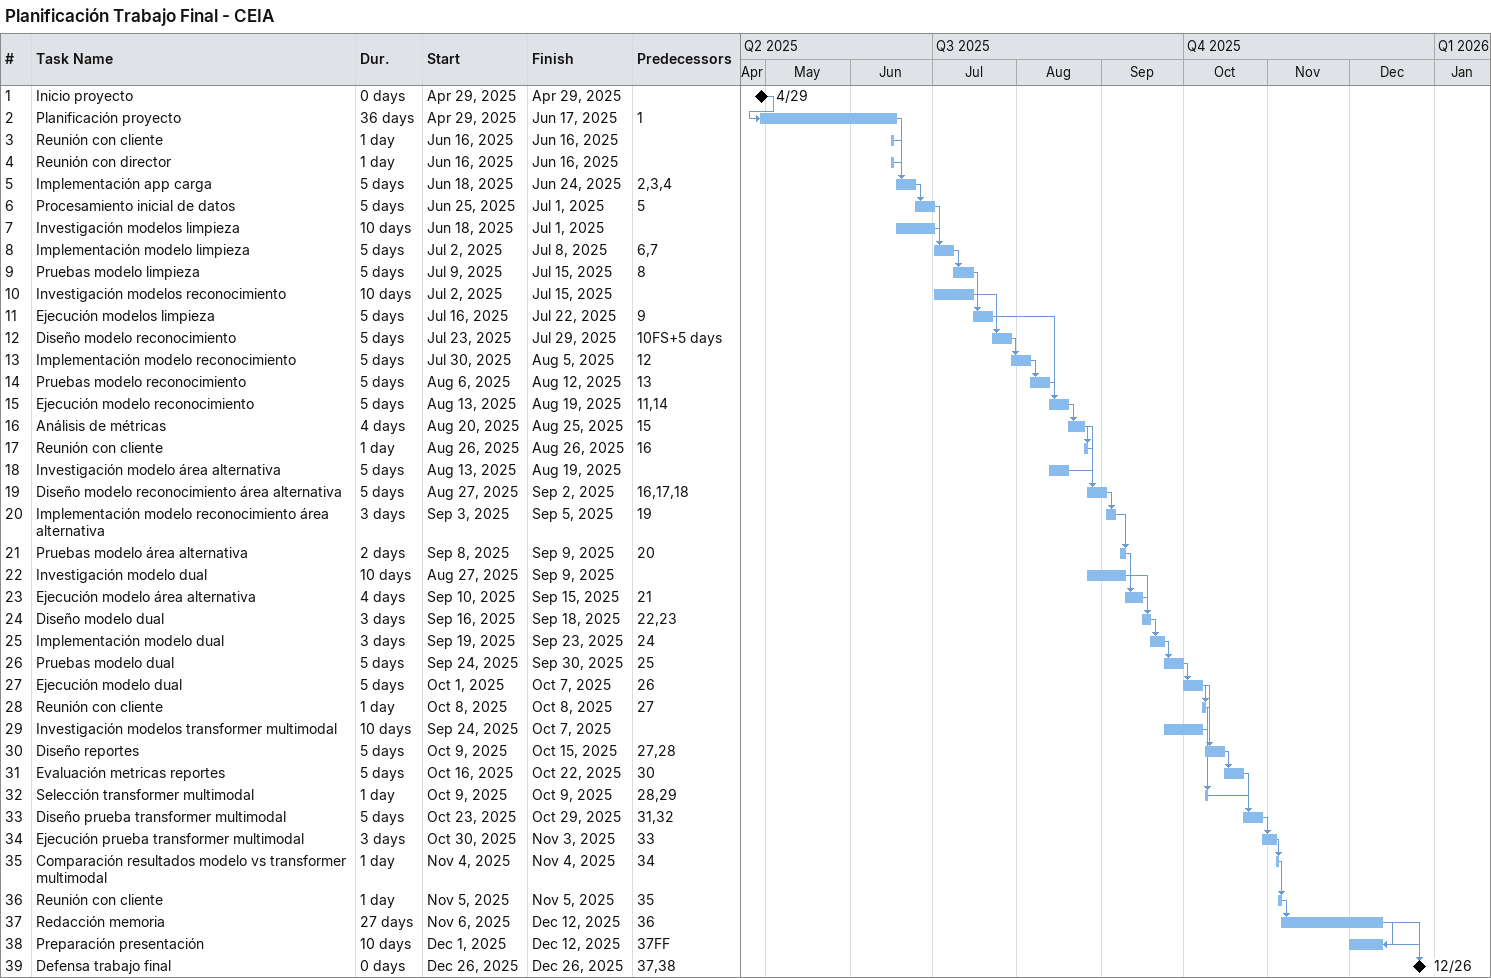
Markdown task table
Planificación Trabajo Final - CEIA

| ID | Task | Duration | Start | Finish | Predecessors |
|---|---|---|---|---|---|
| 1 | Inicio proyecto | 0d | 2025-04-29 | 2025-04-29 |  |
| 2 | Planificación proyecto | 36d | 2025-04-29 | 2025-06-17 | 1 |
| 3 | Reunión con cliente | 1d | 2025-06-16 | 2025-06-16 |  |
| 4 | Reunión con director | 1d | 2025-06-16 | 2025-06-16 |  |
| 5 | Implementación app carga | 5d | 2025-06-18 | 2025-06-24 | 2, 3, 4 |
| 6 | Procesamiento inicial de datos | 5d | 2025-06-25 | 2025-07-01 | 5 |
| 7 | Investigación modelos limpieza | 10d | 2025-06-18 | 2025-07-01 |  |
| 8 | Implementación modelo limpieza | 5d | 2025-07-02 | 2025-07-08 | 6, 7 |
| 9 | Pruebas modelo limpieza | 5d | 2025-07-09 | 2025-07-15 | 8 |
| 10 | Investigación modelos reconocimiento | 10d | 2025-07-02 | 2025-07-15 |  |
| 11 | Ejecución modelos limpieza | 5d | 2025-07-16 | 2025-07-22 | 9 |
| 12 | Diseño modelo reconocimiento | 5d | 2025-07-23 | 2025-07-29 | 10FS+5d |
| 13 | Implementación modelo reconocimiento | 5d | 2025-07-30 | 2025-08-05 | 12 |
| 14 | Pruebas modelo reconocimiento | 5d | 2025-08-06 | 2025-08-12 | 13 |
| 15 | Ejecución modelo reconocimiento | 5d | 2025-08-13 | 2025-08-19 | 11, 14 |
| 16 | Análisis de métricas | 4d | 2025-08-20 | 2025-08-25 | 15 |
| 17 | Reunión con cliente | 1d | 2025-08-26 | 2025-08-26 | 16 |
| 18 | Investigación modelo área alternativa | 5d | 2025-08-13 | 2025-08-19 |  |
| 19 | Diseño modelo reconocimiento área alternativa | 5d | 2025-08-27 | 2025-09-02 | 16, 17, 18 |
| 20 | Implementación modelo reconocimiento área alternativa | 3d | 2025-09-03 | 2025-09-05 | 19 |
| 21 | Pruebas modelo área alternativa | 2d | 2025-09-08 | 2025-09-09 | 20 |
| 22 | Investigación modelo dual | 10d | 2025-08-27 | 2025-09-09 |  |
| 23 | Ejecución modelo área alternativa | 4d | 2025-09-10 | 2025-09-15 | 21 |
| 24 | Diseño modelo dual | 3d | 2025-09-16 | 2025-09-18 | 22, 23 |
| 25 | Implementación modelo dual | 3d | 2025-09-19 | 2025-09-23 | 24 |
| 26 | Pruebas modelo dual | 5d | 2025-09-24 | 2025-09-30 | 25 |
| 27 | Ejecución modelo dual | 5d | 2025-10-01 | 2025-10-07 | 26 |
| 28 | Reunión con cliente | 1d | 2025-10-08 | 2025-10-08 | 27 |
| 29 | Investigación modelos transformer multimodal | 10d | 2025-09-24 | 2025-10-07 |  |
| 30 | Diseño reportes | 5d | 2025-10-09 | 2025-10-15 | 27, 28 |
| 31 | Evaluación metricas reportes | 5d | 2025-10-16 | 2025-10-22 | 30 |
| 32 | Selección transformer multimodal | 1d | 2025-10-09 | 2025-10-09 | 28, 29 |
| 33 | Diseño prueba transformer multimodal | 5d | 2025-10-23 | 2025-10-29 | 31, 32 |
| 34 | Ejecución prueba transformer multimodal | 3d | 2025-10-30 | 2025-11-03 | 33 |
| 35 | Comparación resultados modelo vs transformer multimodal | 1d | 2025-11-04 | 2025-11-04 | 34 |
| 36 | Reunión con cliente | 1d | 2025-11-05 | 2025-11-05 | 35 |
| 37 | Redacción memoria | 27d | 2025-11-06 | 2025-12-12 | 36 |
| 38 | Preparación presentación | 10d | 2025-12-01 | 2025-12-12 | 37FF |
| 39 | Defensa trabajo final | 0d | 2025-12-26 | 2025-12-26 | 37, 38 |
